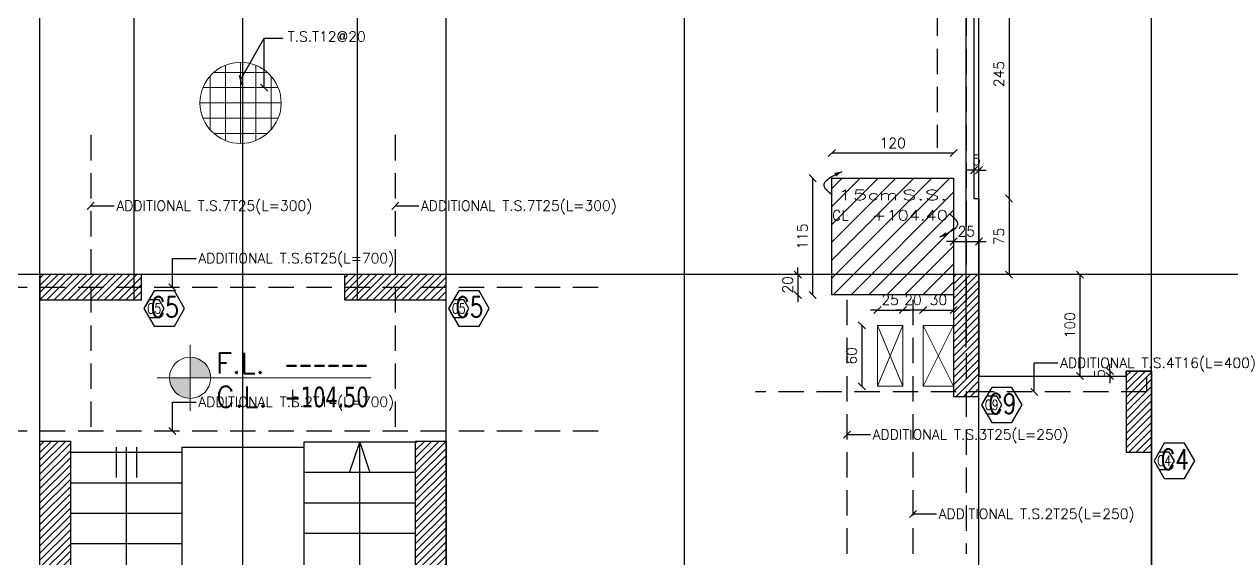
# Model space of a CAD drawing. Header units: inches. Extents: x -48 to 777, y -156 to 510.
# Drawn here: x 332.02 to 343.92, y 244.76 to 250.03 of the extents above; entities that cross this region are included whole.
import ezdxf
from ezdxf.enums import TextEntityAlignment as Align

# ---------------------------------------------------------------- set-up
doc = ezdxf.new("R2010")
doc.units = ezdxf.units.IN
doc.header["$MEASUREMENT"] = 0
doc.linetypes.add('HIDDEN', pattern=[0.375, 0.25, -0.125])
doc.linetypes.add('NUHA', pattern=[1.45, 0.75, -0.25, 0.2, -0.25])
doc.layers.get('Defpoints').update_dxf_attribs({"lineweight": 5})
for name, color, linetype, lineweight in [('A-SIGNS1', 20, 'Continuous', 15), ('A-SIGNS2', 30, 'Continuous', 15), ('str-shaft', 1, 'Continuous', 5)]:
    doc.layers.add(name, color=color, linetype=linetype, lineweight=lineweight)
for name, color, linetype in [('Str-Axes', 8, 'Continuous'), ('str-basement1-slab', 5, 'Continuous'), ('str-col-hatch', 8, 'Continuous'), ('str-COL-TAG-100', 1, 'Continuous'), ('str-COL-TAG-50', 7, 'Continuous'), ('str-columns', 3, 'Continuous'), ('str-slab-bottom-reinf.', 1, 'Continuous'), ('str-slab-top', 1, 'Continuous'), ('str-stairs', 2, 'Continuous'), ('str-sunken-slabs', 5, 'Continuous'), ('str-walls', 5, 'Continuous')]:
    doc.layers.add(name, color=color, linetype=linetype)
doc.styles.add('ROMAN', font='ROMANS.SHX')
doc.styles.add('ROMAND', font='verdana.ttf')
doc.styles.add('ROMANS', font='romans__.ttf', dxfattribs={"height": 0.14})
doc.dimstyles.new('structure', dxfattribs={"dimtxt": 0.1, "dimasz": 0.07, "dimexe": 0.18, "dimexo": 1, "dimgap": 0.05, "dimtad": 1, "dimdec": 1, "dimlfac": 100, "dimrnd": 0.5, "dimdsep": 46, "dimtxsty": 'ROMAN', "dimblk1": 'OBLIQUE', "dimblk2": 'OBLIQUE', "dimsah": 1, "dimcen": 0.009, "dimse1": 1, "dimse2": 1, "dimclrd": 4, "dimclre": 9, "dimclrt": 1, "dimadec": 0, "dimazin": 0, "dimtfac": 0.066667, "dimtdec": 1, "dimtix": 1, "dimtmove": 2, "dimatfit": 3, "dimldrblk": 'OBLIQUE', "dimfxl": 0.18, "dimtolj": 1, "dimarcsym": 0})

# ---------------------------------------------------------------- blocks, each defined once
blk = doc.blocks.new('GXFHGCGFCD')
at = {"layer": 'A-SIGNS1', "linetype": 'NUHA'}
h = blk.add_hatch(color=256, dxfattribs=at)
h.paths.add_polyline_path([(90.3819, 61.3301), (90.3819, 61.1701), (90.5419, 61.1701, 0.414214)])
h.paths.add_polyline_path([(90.3819, 61.1701), (90.2219, 61.1701, 0.414214), (90.3819, 61.0101)])
at = {"layer": 'A-SIGNS1'}
for p, q in [((90.3819, 60.9141), (90.3819, 61.4261)), ((90.1259, 61.1701), (91.7898, 61.1701))]:
    blk.add_line(p, q, dxfattribs=at)
blk.add_circle((90.3819, 61.1701), 0.16, dxfattribs=at)
blk = doc.blocks.new('DGXFHXFGDFD')
at = {"layer": 'A-SIGNS1'}
blk.add_blockref('GXFHGCGFCD', (0, 0), dxfattribs=at)
at = {"layer": 'A-SIGNS2', "linetype": 'NUHA', "style": 'ROMANS'}
for s, p in [('F.L.', (90.5835, 61.2031)), ('C.L.', (90.5835, 60.9413))]:
    blk.add_text(s, height=0.16, dxfattribs=at).set_placement(p)
at = {"layer": 'A-SIGNS2', "style": 'ROMANS', "width": 0.910135, "flags": 4}
for tag, p, p2 in [('NIV.FINI', (91.1159, 61.2031), (91.7898, 61.2031)), ('NIV.BETON', (91.1159, 60.9413), (91.7898, 60.9413))]:
    blk.add_attdef(tag, text='', height=0.16, dxfattribs=at).set_placement(p, p2, align=Align.FIT)
blk = doc.blocks.new('tags')
at = {"layer": 'str-COL-TAG-100', "color": 2}
blk.add_lwpolyline([(0.125, -0.262), (0.325, -0.262), (0.425, -0.088), (0.325, 0.085), (0.125, 0.085), (0.025, -0.088)], close=True, dxfattribs=at)
at = {"layer": 'str-COL-TAG-50', "color": 2}
blk.add_lwpolyline([(0.075, -0.175), (0.175, -0.175), (0.225, -0.088), (0.175, -0.002), (0.075, -0.002), (0.025, -0.088)], close=True, dxfattribs=at)
at = {"layer": 'str-COL-TAG-100', "color": 1, "style": 'ROMANS', "width": 0.699426}
blk.add_attdef('NUMBER', text='', height=0.2, dxfattribs=at).set_placement((0.092, -0.174), (0.368, -0.174), align=Align.FIT)
at = {"layer": 'str-COL-TAG-50', "color": 1, "style": 'ROMANS', "width": 0.697102}
blk.add_attdef('NUMBER', text='', height=0.1, dxfattribs=at).set_placement((0.056, -0.138), (0.194, -0.138), align=Align.FIT)
blk = doc.blocks.new('_Oblique')
at = {"color": 0, "linetype": 'ByBlock', "lineweight": -2}
blk.add_line((-0.5, -0.5), (0.5, 0.5), dxfattribs=at)
blk = doc.blocks.new('*D1650')
at = {"layer": 'Defpoints', "color": 0, "transparency": 16777216}
for p in [(340.677, 247.209), (340.427, 247.058), (340.677, 247.058)]:
    blk.add_point(p, dxfattribs=at)
at = {"layer": 'str-shaft', "color": 4, "lineweight": -2, "transparency": 16777216}
for p, q in [((340.427, 247.209), (340.357, 247.209)), ((340.427, 247.209), (340.677, 247.209)), ((340.677, 247.209), (340.747, 247.209))]:
    blk.add_line(p, q, dxfattribs=at)
at = {"layer": 'str-shaft', "color": 4, "lineweight": -2, "transparency": 16777216, "xscale": 0.07, "yscale": 0.07, "zscale": 0.07}
blk.add_blockref('_Oblique', (340.427, 247.209), dxfattribs=at)
at = {"layer": 'str-shaft', "color": 4, "lineweight": -2, "transparency": 16777216, "xscale": 0.07, "yscale": 0.07, "zscale": 0.07, "rotation": 180}
blk.add_blockref('_Oblique', (340.677, 247.209), dxfattribs=at)
at = {"layer": 'str-shaft', "color": 1, "transparency": 16777216, "insert": (340.552, 247.309), "char_height": 0.1, "attachment_point": 5, "style": 'ROMAN'}
blk.add_mtext('\\A1;25', dxfattribs=at)
blk = doc.blocks.new('*D1651')
at = {"layer": 'Defpoints', "color": 0, "transparency": 16777216}
for p in [(340.677, 247.209), (340.677, 247.058), (340.877, 247.058)]:
    blk.add_point(p, dxfattribs=at)
at = {"layer": 'str-shaft', "color": 4, "lineweight": -2, "transparency": 16777216}
for p, q in [((340.677, 247.209), (340.607, 247.209)), ((340.877, 247.209), (340.677, 247.209)), ((340.877, 247.209), (340.947, 247.209))]:
    blk.add_line(p, q, dxfattribs=at)
at = {"layer": 'str-shaft', "color": 4, "lineweight": -2, "transparency": 16777216, "xscale": 0.07, "yscale": 0.07, "zscale": 0.07}
for p, rotation in [((340.677, 247.209), 359.9999999999918), ((340.877, 247.209), 179.9999999999919)]:
    blk.add_blockref('_Oblique', p, dxfattribs=dict(at, rotation=rotation))
at = {"layer": 'str-shaft', "color": 1, "transparency": 16777216, "insert": (340.777, 247.309), "char_height": 0.1, "attachment_point": 5, "style": 'ROMAN'}
blk.add_mtext('\\A1;20', dxfattribs=at)
blk = doc.blocks.new('*D1652')
at = {"layer": 'Defpoints', "color": 0, "transparency": 16777216}
for p in [(341.177, 247.209), (340.877, 247.058), (341.177, 247.058)]:
    blk.add_point(p, dxfattribs=at)
at = {"layer": 'str-shaft', "color": 4, "lineweight": -2, "transparency": 16777216}
blk.add_line((340.877, 247.209), (341.177, 247.209), dxfattribs=at)
at = {"layer": 'str-shaft', "color": 4, "lineweight": -2, "transparency": 16777216, "xscale": 0.07, "yscale": 0.07, "zscale": 0.07, "rotation": 180}
blk.add_blockref('_Oblique', (340.877, 247.209), dxfattribs=at)
at = {"layer": 'str-shaft', "color": 4, "lineweight": -2, "transparency": 16777216, "xscale": 0.07, "yscale": 0.07, "zscale": 0.07}
blk.add_blockref('_Oblique', (341.177, 247.209), dxfattribs=at)
at = {"layer": 'str-shaft', "color": 1, "transparency": 16777216, "insert": (341.027, 247.309), "char_height": 0.1, "attachment_point": 5, "style": 'ROMAN'}
blk.add_mtext('\\A1;30', dxfattribs=at)
blk = doc.blocks.new('*D1653')
at = {"layer": 'Defpoints', "color": 0, "transparency": 16777216}
for p in [(340.427, 247.058), (340.273, 246.458), (340.427, 246.458)]:
    blk.add_point(p, dxfattribs=at)
at = {"layer": 'str-shaft', "color": 4, "lineweight": -2, "transparency": 16777216}
blk.add_line((340.273, 247.058), (340.273, 246.458), dxfattribs=at)
at = {"layer": 'str-shaft', "color": 4, "lineweight": -2, "transparency": 16777216, "xscale": 0.07, "yscale": 0.07, "zscale": 0.07}
for p, rotation in [((340.273, 247.058), 90), ((340.273, 246.458), 270)]:
    blk.add_blockref('_Oblique', p, dxfattribs=dict(at, rotation=rotation))
at = {"layer": 'str-shaft', "color": 1, "transparency": 16777216, "insert": (340.173, 246.758), "char_height": 0.1, "attachment_point": 5, "rotation": 90, "style": 'ROMAN'}
blk.add_mtext('\\A1;60', dxfattribs=at)
blk = doc.blocks.new('*D1794')
at = {"layer": 'Defpoints', "color": 0, "transparency": 16777216}
for p in [(342.716, 246.559), (342.877, 246.609), (342.877, 246.559)]:
    blk.add_point(p, dxfattribs=at)
at = {"layer": 'str-sunken-slabs', "color": 4, "lineweight": -2, "transparency": 16777216}
for p, q in [((342.716, 246.609), (342.716, 246.679)), ((342.716, 246.609), (342.716, 246.559)), ((342.716, 246.559), (342.716, 246.489))]:
    blk.add_line(p, q, dxfattribs=at)
at = {"layer": 'str-sunken-slabs', "color": 4, "lineweight": -2, "transparency": 16777216, "xscale": 0.07, "yscale": 0.07, "zscale": 0.07}
for p, rotation in [((342.716, 246.609), 270), ((342.716, 246.559), 90)]:
    blk.add_blockref('_Oblique', p, dxfattribs=dict(at, rotation=rotation))
at = {"layer": 'str-sunken-slabs', "color": 1, "transparency": 16777216, "insert": (342.616, 246.584), "char_height": 0.1, "attachment_point": 5, "rotation": 90, "style": 'ROMAN'}
blk.add_mtext('\\A1;5', dxfattribs=at)
blk = doc.blocks.new('*D1795')
at = {"layer": 'Defpoints', "color": 0, "transparency": 16777216}
for p in [(342.422, 247.558), (342.422, 247.558), (342.422, 246.559)]:
    blk.add_point(p, dxfattribs=at)
at = {"layer": 'str-sunken-slabs', "color": 4, "lineweight": -2, "transparency": 16777216}
blk.add_line((342.422, 246.559), (342.422, 247.558), dxfattribs=at)
at = {"layer": 'str-sunken-slabs', "color": 4, "lineweight": -2, "transparency": 16777216, "xscale": 0.07, "yscale": 0.07, "zscale": 0.07}
for p, rotation in [((342.422, 247.558), 90), ((342.422, 246.559), 270)]:
    blk.add_blockref('_Oblique', p, dxfattribs=dict(at, rotation=rotation))
at = {"layer": 'str-sunken-slabs', "color": 1, "transparency": 16777216, "insert": (342.322, 247.059), "char_height": 0.1, "attachment_point": 5, "rotation": 90, "style": 'ROMAN'}
blk.add_mtext('\\A1;100', dxfattribs=at)
blk = doc.blocks.new('*D2037')
at = {"layer": 'Defpoints', "color": 0, "transparency": 16777216}
for p in [(339.977, 248.755), (339.977, 248.508), (341.177, 248.508)]:
    blk.add_point(p, dxfattribs=at)
at = {"layer": 'str-sunken-slabs', "color": 4, "lineweight": -2, "transparency": 16777216}
blk.add_line((341.177, 248.755), (339.977, 248.755), dxfattribs=at)
at = {"layer": 'str-sunken-slabs', "color": 4, "lineweight": -2, "transparency": 16777216, "xscale": 0.07, "yscale": 0.07, "zscale": 0.07, "rotation": 180}
blk.add_blockref('_Oblique', (339.977, 248.755), dxfattribs=at)
at = {"layer": 'str-sunken-slabs', "color": 4, "lineweight": -2, "transparency": 16777216, "xscale": 0.07, "yscale": 0.07, "zscale": 0.07}
blk.add_blockref('_Oblique', (341.177, 248.755), dxfattribs=at)
at = {"layer": 'str-sunken-slabs', "color": 1, "transparency": 16777216, "insert": (340.577, 248.855), "char_height": 0.1, "attachment_point": 5, "style": 'ROMAN'}
blk.add_mtext('\\A1;120', dxfattribs=at)
blk = doc.blocks.new('*D2038')
at = {"layer": 'Defpoints', "color": 0, "transparency": 16777216}
for p in [(339.977, 248.508), (339.788, 247.358), (339.977, 247.358)]:
    blk.add_point(p, dxfattribs=at)
at = {"layer": 'str-sunken-slabs', "color": 4, "lineweight": -2, "transparency": 16777216}
blk.add_line((339.788, 248.508), (339.788, 247.358), dxfattribs=at)
at = {"layer": 'str-sunken-slabs', "color": 4, "lineweight": -2, "transparency": 16777216, "xscale": 0.07, "yscale": 0.07, "zscale": 0.07}
for p, rotation in [((339.788, 248.508), 90), ((339.788, 247.358), 270)]:
    blk.add_blockref('_Oblique', p, dxfattribs=dict(at, rotation=rotation))
at = {"layer": 'str-sunken-slabs', "color": 1, "transparency": 16777216, "insert": (339.688, 247.933), "char_height": 0.1, "attachment_point": 5, "rotation": 90, "style": 'ROMAN'}
blk.add_mtext('\\A1;115', dxfattribs=at)
blk = doc.blocks.new('*D2039')
at = {"layer": 'Defpoints', "color": 0, "transparency": 16777216}
for p in [(339.977, 247.558), (339.642, 247.358), (339.977, 247.358)]:
    blk.add_point(p, dxfattribs=at)
at = {"layer": 'str-sunken-slabs', "color": 4, "lineweight": -2, "transparency": 16777216}
for p, q in [((339.642, 247.558), (339.642, 247.628)), ((339.642, 247.558), (339.642, 247.358)), ((339.642, 247.358), (339.642, 247.288))]:
    blk.add_line(p, q, dxfattribs=at)
at = {"layer": 'str-sunken-slabs', "color": 4, "lineweight": -2, "transparency": 16777216, "xscale": 0.07, "yscale": 0.07, "zscale": 0.07}
for p, rotation in [((339.642, 247.558), 270), ((339.642, 247.358), 90)]:
    blk.add_blockref('_Oblique', p, dxfattribs=dict(at, rotation=rotation))
at = {"layer": 'str-sunken-slabs', "color": 1, "transparency": 16777216, "insert": (339.542, 247.458), "char_height": 0.1, "attachment_point": 5, "rotation": 90, "style": 'ROMAN'}
blk.add_mtext('\\A1;20', dxfattribs=at)
blk = doc.blocks.new('*D2040')
at = {"layer": 'Defpoints', "color": 0, "transparency": 16777216}
for p in [(341.177, 247.884), (341.427, 247.884), (341.427, 247.884)]:
    blk.add_point(p, dxfattribs=at)
at = {"layer": 'str-sunken-slabs', "color": 4, "lineweight": -2, "transparency": 16777216}
for p, q in [((341.177, 247.884), (341.107, 247.884)), ((341.177, 247.884), (341.427, 247.884)), ((341.427, 247.884), (341.497, 247.884))]:
    blk.add_line(p, q, dxfattribs=at)
at = {"layer": 'str-sunken-slabs', "color": 4, "lineweight": -2, "transparency": 16777216, "xscale": 0.07, "yscale": 0.07, "zscale": 0.07}
blk.add_blockref('_Oblique', (341.177, 247.884), dxfattribs=at)
at = {"layer": 'str-sunken-slabs', "color": 4, "lineweight": -2, "transparency": 16777216, "xscale": 0.07, "yscale": 0.07, "zscale": 0.07, "rotation": 180}
blk.add_blockref('_Oblique', (341.427, 247.884), dxfattribs=at)
at = {"layer": 'str-sunken-slabs', "color": 1, "transparency": 16777216, "insert": (341.302, 247.984), "char_height": 0.1, "attachment_point": 5, "style": 'ROMAN'}
blk.add_mtext('\\A1;25', dxfattribs=at)
blk = doc.blocks.new('*D2041')
at = {"layer": 'Defpoints', "color": 0, "transparency": 16777216}
for p in [(341.427, 248.308), (341.427, 247.558), (341.723, 247.558)]:
    blk.add_point(p, dxfattribs=at)
at = {"layer": 'str-sunken-slabs', "color": 4, "lineweight": -2, "transparency": 16777216}
blk.add_line((341.723, 248.308), (341.723, 247.558), dxfattribs=at)
at = {"layer": 'str-sunken-slabs', "color": 4, "lineweight": -2, "transparency": 16777216, "xscale": 0.07, "yscale": 0.07, "zscale": 0.07}
for p, rotation in [((341.723, 248.308), 90), ((341.723, 247.558), 270)]:
    blk.add_blockref('_Oblique', p, dxfattribs=dict(at, rotation=rotation))
at = {"layer": 'str-sunken-slabs', "color": 1, "transparency": 16777216, "insert": (341.623, 247.933), "char_height": 0.1, "attachment_point": 5, "rotation": 90, "style": 'ROMAN'}
blk.add_mtext('\\A1;75', dxfattribs=at)
blk = doc.blocks.new('*D2042')
at = {"layer": 'Defpoints', "color": 0, "transparency": 16777216}
for p in [(341.377, 248.587), (341.377, 248.308), (341.427, 248.308)]:
    blk.add_point(p, dxfattribs=at)
at = {"layer": 'str-sunken-slabs', "color": 4, "lineweight": -2, "transparency": 16777216}
for p, q in [((341.377, 248.587), (341.307, 248.587)), ((341.427, 248.587), (341.377, 248.587)), ((341.427, 248.587), (341.497, 248.587))]:
    blk.add_line(p, q, dxfattribs=at)
at = {"layer": 'str-sunken-slabs', "color": 4, "lineweight": -2, "transparency": 16777216, "xscale": 0.07, "yscale": 0.07, "zscale": 0.07}
for p, rotation in [((341.377, 248.587), 1.335324077465643e-08), ((341.427, 248.587), 180.0000000133533)]:
    blk.add_blockref('_Oblique', p, dxfattribs=dict(at, rotation=rotation))
at = {"layer": 'str-sunken-slabs', "color": 1, "transparency": 16777216, "insert": (341.402, 248.687), "char_height": 0.1, "attachment_point": 5, "rotation": 0, "style": 'ROMAN'}
blk.add_mtext('\\A1;5', dxfattribs=at)
blk = doc.blocks.new('*D2043')
at = {"layer": 'Defpoints', "color": 0, "transparency": 16777216}
for p in [(341.427, 250.758), (341.427, 248.308), (341.723, 248.308)]:
    blk.add_point(p, dxfattribs=at)
at = {"layer": 'str-sunken-slabs', "color": 4, "lineweight": -2, "transparency": 16777216}
blk.add_line((341.723, 250.758), (341.723, 248.308), dxfattribs=at)
at = {"layer": 'str-sunken-slabs', "color": 4, "lineweight": -2, "transparency": 16777216, "xscale": 0.07, "yscale": 0.07, "zscale": 0.07}
for p, rotation in [((341.723, 250.758), 90), ((341.723, 248.308), 270)]:
    blk.add_blockref('_Oblique', p, dxfattribs=dict(at, rotation=rotation))
at = {"layer": 'str-sunken-slabs', "color": 1, "transparency": 16777216, "insert": (341.623, 249.533), "char_height": 0.1, "attachment_point": 5, "rotation": 90, "style": 'ROMAN'}
blk.add_mtext('\\A1;245', dxfattribs=at)
blk = doc.blocks.new('DALLE-P')
at = {"color": 5}
for points in [[(-4.66, 3.29, 0, 0.4, 0), (-5.35, 2.97, 0.4, 0.4, 0)], [(4.91, -3.19, 0, 0.4, 0), (5.6, -2.87, 0.4, 0.4, 0)]]:
    blk.add_lwpolyline(points, format="xyseb", dxfattribs=at)
for points in [[(-5.65, 0.97), (-6.44, 1.88), (-4.66, 3.29)], [(5.9, -0.87), (6.69, -1.78), (4.91, -3.19)]]:
    blk.add_spline(points, degree=3, dxfattribs=at)
at = {"color": 1, "style": 'ROMANS', "width": 1.302339}
blk.add_text('cm', height=1, dxfattribs=at).set_placement((-2.15, 0.47), (0.85, 0.47), align=Align.FIT)
at = {"color": 1, "style": 'ROMANS'}
blk.add_text('CL', height=1, dxfattribs=at).set_placement((-5.65, -1.53))
for tag, width, p, p2 in [('SLABTHICKNESS', 1.557299, (-5.15, 0.47), (-2.15, 0.47)), ('SLABTYPE', 1.86013, (1.2, 0.47), (5.7, 0.47)), ('CONCRETELEVEL', 1.620528, (-1.75, -1.53), (5.75, -1.53))]:
    blk.add_attdef(tag, text='', height=1, dxfattribs=dict(at, width=width)).set_placement(p, p2, align=Align.FIT)

msp = doc.modelspace()

# ---------------------------------------------------------------- hatches: boundary and pattern name
at = {"layer": 'str-col-hatch'}
h = msp.add_hatch(dxfattribs=at)
h.set_pattern_fill('ANSI31', color=256, scale=0.4)
h.set_pattern_definition([(45, (-363.20302, 196.5992), (-0.035355339, 0.035355339), [])])
h.paths.add_polyline_path([(332.17678, 247.55845), (332.17678, 247.30845), (333.17678, 247.30845), (333.17678, 247.55845)])
h = msp.add_hatch(dxfattribs=at)
h.set_pattern_fill('ANSI31', color=256, scale=0.4)
h.set_pattern_definition([(45, (-360.20302, 196.5992), (-0.035355339, 0.035355339), [])])
h.paths.add_polyline_path([(335.17678, 247.55845), (335.17678, 247.30845), (336.17678, 247.30845), (336.17678, 247.55845)])
h = msp.add_hatch(dxfattribs=at)
h.set_pattern_fill('ANSI31', color=256, scale=0.4)
h.set_pattern_definition([(45, (-354.953017, 195.6492), (-0.035355339, 0.035355339), [])])
h.paths.add_polyline_path([(341.17678, 247.55845), (341.17678, 246.35845), (341.42678, 246.35845), (341.42678, 247.55845)])
h = msp.add_hatch(dxfattribs=at)
h.set_pattern_fill('ANSI31', color=256, scale=0.4)
h.set_pattern_definition([(45, (-353.25302, 195.099365), (-0.035355339, 0.035355339), [])])
h.paths.add_polyline_path([(342.87678, 246.60861), (342.87678, 245.80861), (343.12678, 245.80861), (343.12678, 246.60861)])
at = {"layer": 'str-sunken-slabs'}
h = msp.add_hatch(dxfattribs=at)
h.set_pattern_fill('ANSI31', color=8)
h.paths.add_polyline_path([(339.97677, 248.50845), (341.17678, 248.50845), (341.17678, 247.35845), (339.97677, 247.35845)])
at = {"layer": 'str-walls'}
h = msp.add_hatch(dxfattribs=at)
h.set_pattern_fill('ANSI31', color=8, scale=0.4)
h.set_pattern_definition([(45, (-264, -1e-08), (-0.035355339, 0.035355339), [])])
h.paths.add_polyline_path([(332.47678, 245.91845), (332.47678, 242.95845), (335.87678, 242.95845), (335.87678, 245.91845), (336.17678, 245.91845), (336.17678, 242.65688), (332.17679, 242.65686), (332.17677, 245.91845)])
h = msp.add_hatch(dxfattribs=at)
h.set_pattern_fill('ANSI31', color=8, scale=0.4)
h.set_pattern_definition([(45, (-264, -1e-08), (-0.035355339, 0.035355339), [])])
h.paths.add_polyline_path([(332.47678, 245.91845), (332.47678, 242.95845), (335.87678, 242.95845), (335.87678, 245.91845), (336.17678, 245.91845), (336.17678, 242.65688), (332.17679, 242.65686), (332.17677, 245.91845)])

# ---------------------------------------------------------------- linework, layer by layer
at = {"layer": 'Str-Axes', "ltscale": 0.1}
for p, q in [((332.17678, 221.25688), (332.17678, 260.35831)), ((334.17678, 221.25688), (334.17678, 260.35831)), ((336.17678, 221.25688), (336.17678, 260.35831)), ((338.52678, 221.25688), (338.52678, 260.35831)), ((341.42678, 221.25688), (341.42678, 260.35831)), ((343.12678, 221.25688), (343.12678, 260.35831)), ((347.62657, 247.55845), (319.32678, 247.55845))]:
    msp.add_line(p, q, dxfattribs=at)
at = {"layer": 'str-basement1-slab'}
msp.add_lwpolyline([(342.87678, 246.60861), (343.12678, 246.60861), (343.12678, 240.95682), (341.57678, 240.95682)], dxfattribs=at)
at = {"layer": 'str-columns'}
for points in [[(333.17678, 247.30845), (333.17678, 247.55845), (332.17678, 247.55845), (332.17678, 247.30845)], [(336.17678, 247.30845), (336.17678, 247.55845), (335.17678, 247.55845), (335.17678, 247.30845)], [(341.17678, 246.35845), (341.42678, 246.35845), (341.42678, 247.55845), (341.17678, 247.55845)], [(342.87678, 245.80861), (343.12678, 245.80861), (343.12678, 246.60861), (342.87678, 246.60861)]]:
    msp.add_lwpolyline(points, close=True, dxfattribs=at)
at = {"layer": 'str-shaft'}
for p, q in [((340.67678, 247.05844), (340.42678, 246.45845)), ((340.67678, 246.45845), (340.42678, 247.05844)), ((340.87678, 246.45845), (341.17678, 247.05844)), ((341.17678, 246.45845), (340.87678, 247.05844))]:
    msp.add_line(p, q, dxfattribs=at)
for points in [[(340.42678, 246.45845), (340.67678, 246.45845), (340.67678, 247.05844), (340.42678, 247.05844)], [(340.87678, 246.45845), (341.17678, 246.45845), (341.17678, 247.05844), (340.87678, 247.05844)]]:
    msp.add_lwpolyline(points, close=True, dxfattribs=at)
at = {"layer": 'str-slab-bottom-reinf.'}
for p, q in [((333.10454, 247.30845), (333.10454, 254.29731)), ((335.30454, 247.30845), (335.30454, 254.30413)), ((341.29963, 246.84115), (341.29963, 251.84183))]:
    msp.add_line(p, q, dxfattribs=at)
at = {"layer": 'str-slab-top', "lineweight": 0}
for p, q in [((334.00305, 248.87863), (334.00305, 249.62039)), ((334.15305, 248.84945), (334.15305, 249.64957)), ((334.30305, 248.87863), (334.30305, 249.62039)), ((333.85305, 248.98484), (333.85305, 249.51418)), ((334.41772, 249.54951), (333.88838, 249.54951)), ((334.45305, 248.98484), (334.45305, 249.51418)), ((334.52393, 249.39951), (333.78217, 249.39951)), ((334.55311, 249.24951), (333.75298, 249.24951)), ((334.52393, 249.09951), (333.78217, 249.09951)), ((334.41772, 248.94951), (333.88838, 248.94951))]:
    msp.add_line(p, q, dxfattribs=at)
at = {"layer": 'str-slab-top', "linetype": 'HIDDEN'}
for p, q in [((332.67678, 248.93344), (332.67678, 245.93344)), ((335.67678, 248.93344), (335.67678, 245.93344)), ((330.67678, 247.43345), (337.67678, 247.43345)), ((340.12613, 247.30937), (340.12613, 244.80937)), ((340.77678, 247.30937), (340.77678, 244.80937)), ((330.67678, 246.0183), (337.67678, 246.0183))]:
    msp.add_line(p, q, dxfattribs=at)
for points in [[(340.86639, 254.65845), (341.01639, 254.65845), (341.01639, 248.80845)], [(341.1518, 254.65845), (341.3018, 254.65845), (341.3018, 244.80845)], [(343.07678, 246.55286), (343.07678, 246.40286), (339.22678, 246.40286)]]:
    msp.add_lwpolyline(points, dxfattribs=at)
at = {"layer": 'str-slab-top', "lineweight": 0}
msp.add_circle((334.15305, 249.24951), 0.40006, dxfattribs=at)
at = {"layer": 'str-stairs'}
msp.add_line((334.77678, 245.90845), (334.77678, 245.85845), dxfattribs=at)
at = {"layer": 'str-stairs', "color": 8}
for points in [[(333.02678, 245.85845), (333.02678, 243.50845), (335.32678, 243.50845), (335.32678, 245.90845)], [(335.22678, 245.60845), (335.32678, 245.90845), (335.42678, 245.60845)], [(332.92678, 245.85845), (332.92678, 245.55845)], [(333.12678, 245.85845), (333.12678, 245.55845)]]:
    msp.add_lwpolyline(points, dxfattribs=at)
at = {"layer": 'str-stairs'}
for points in [[(335.87678, 245.90845), (334.77678, 245.90845)], [(332.47678, 245.80845), (333.57678, 245.80845)], [(335.87678, 245.60845), (334.77678, 245.60845)], [(332.47678, 245.50845), (333.57678, 245.50845)], [(335.87678, 245.30845), (334.77678, 245.30845)], [(332.47678, 245.20845), (333.57678, 245.20845)], [(335.87678, 245.00845), (334.77678, 245.00845)], [(332.47678, 244.90845), (333.57678, 244.90845)]]:
    msp.add_lwpolyline(points, dxfattribs=at)
msp.add_lwpolyline([(333.57678, 245.85845), (334.77678, 245.85845), (334.77678, 244.05845), (333.57678, 244.05845)], close=True, dxfattribs=at)
at = {"layer": 'str-sunken-slabs'}
msp.add_lwpolyline([(329.82658, 254.05831), (332.92678, 254.05831), (332.92729, 254.05831), (332.92678, 254.33345), (332.92678, 254.33345), (335.42678, 254.33345), (335.42644, 254.05831), (335.42644, 254.05831), (335.42644, 254.05831), (335.42678, 254.05831), (338.52678, 254.05831), (338.52678, 254.70845), (343.07678, 254.70845), (343.0769, 252.20864), (341.42678, 252.20864), (341.42678, 250.75849), (341.37678, 250.75849), (341.37678, 248.30849), (341.42678, 248.30849), (341.42678, 246.55861), (342.87678, 246.55861), (342.87678, 246.60861), (343.12678, 246.60861), (343.12678, 240.95682)], dxfattribs=at)
msp.add_lwpolyline([(339.97677, 248.50845), (341.17678, 248.50845), (341.17678, 247.35845), (339.97677, 247.35845)], close=True, dxfattribs=at)
at = {"layer": 'str-walls'}
msp.add_lwpolyline([(332.47678, 245.91845), (332.47678, 242.95845), (335.87678, 242.95845), (335.87678, 245.91845), (336.17678, 245.91845), (336.17678, 242.65688), (332.17679, 242.65686), (332.17677, 245.91845)], close=True, dxfattribs=at)
msp.add_lwpolyline([(332.47678, 245.91845), (332.47678, 242.95845), (335.87678, 242.95845), (335.87678, 245.91845), (336.17678, 245.91845), (336.17678, 242.65688), (332.17679, 242.65686), (332.17677, 245.91845)], close=True, dxfattribs=at)

# ---------------------------------------------------------------- block references
at = {"layer": 'A-SIGNS1'}
ref = msp.add_blockref('DGXFHXFGDFD', (219.12431, 169.027), dxfattribs=dict(at, xscale=1.267200000000003, yscale=1.267200000000003, zscale=1.267200000000003))
ref.add_attrib('NIV.FINI', '------', dxfattribs={"layer": 'A-SIGNS2', "height": 0.202752, "style": 'ROMAND', "width": 1.089704}).set_placement((334.58633, 246.58362), (335.4143, 246.58362), align=Align.FIT)
ref.add_attrib('NIV.BETON', '+104.50', dxfattribs={"layer": 'A-SIGNS2', "height": 0.202752, "style": 'ROMAND', "width": 0.680836}).set_placement((334.58633, 246.25185), (335.4143, 246.25185), align=Align.FIT)
at = {"layer": 'str-columns'}
ref = msp.add_blockref('tags', (333.17678, 247.31229), dxfattribs=at)
ref.add_attrib('NUMBER', 'C5', dxfattribs={"layer": 'str-COL-TAG-50', "color": 1, "height": 0.1, "style": 'ROMANS', "width": 0.63631}).set_placement((333.23297, 247.17479), (333.37056, 247.17479), align=Align.FIT)
ref.add_attrib('NUMBER', 'C5', dxfattribs={"layer": 'str-COL-TAG-100', "color": 1, "height": 0.2, "style": 'ROMANS', "width": 0.638431}).set_placement((333.26862, 247.13824), (333.54471, 247.13824), align=Align.FIT)
ref = msp.add_blockref('tags', (336.17678, 247.31229), dxfattribs=at)
ref.add_attrib('NUMBER', 'C5', dxfattribs={"layer": 'str-COL-TAG-50', "color": 1, "height": 0.1, "style": 'ROMANS', "width": 0.63631}).set_placement((336.23297, 247.17479), (336.37056, 247.17479), align=Align.FIT)
ref.add_attrib('NUMBER', 'C5', dxfattribs={"layer": 'str-COL-TAG-100', "color": 1, "height": 0.2, "style": 'ROMANS', "width": 0.638431}).set_placement((336.26862, 247.13824), (336.54471, 247.13824), align=Align.FIT)
ref = msp.add_blockref('tags', (341.42678, 246.36229), dxfattribs=at)
ref.add_attrib('NUMBER', 'C9', dxfattribs={"layer": 'str-COL-TAG-50', "color": 1, "height": 0.1, "style": 'ROMANS', "width": 0.63631}).set_placement((341.48297, 246.22479), (341.62056, 246.22479), align=Align.FIT)
ref.add_attrib('NUMBER', 'C9', dxfattribs={"layer": 'str-COL-TAG-100', "color": 1, "height": 0.2, "style": 'ROMANS', "width": 0.638431}).set_placement((341.51862, 246.18824), (341.79471, 246.18824), align=Align.FIT)
ref = msp.add_blockref('tags', (343.12678, 245.81246), dxfattribs=at)
ref.add_attrib('NUMBER', 'C4', dxfattribs={"layer": 'str-COL-TAG-50', "color": 1, "height": 0.1, "style": 'ROMANS', "width": 0.63631}).set_placement((343.18297, 245.67496), (343.32056, 245.67496), align=Align.FIT)
ref.add_attrib('NUMBER', 'C4', dxfattribs={"layer": 'str-COL-TAG-100', "color": 1, "height": 0.2, "style": 'ROMANS', "width": 0.638431}).set_placement((343.21862, 245.6384), (343.49471, 245.6384), align=Align.FIT)
at = {"layer": 'str-sunken-slabs'}
ref = msp.add_blockref('DALLE-P', (340.54537, 248.2448), dxfattribs=dict(at, xscale=0.09999999999990905, yscale=0.09999999999990905, zscale=0.09999999999990905))
ref.add_attrib('CONCRETELEVEL', '+104.40', dxfattribs={"layer": '0', "color": 1, "height": 0.1, "style": 'ROMANS', "width": 1.144246}).set_placement((340.37077, 248.09206), (341.12077, 248.09206), align=Align.FIT)
ref.add_attrib('SLABTHICKNESS', '15', dxfattribs={"layer": '0', "color": 1, "height": 0.1, "style": 'ROMANS', "width": 1.557299}).set_placement((340.03069, 248.29206), (340.33069, 248.29206), align=Align.FIT)
ref.add_attrib('SLABTYPE', 'S.S.', dxfattribs={"layer": '0', "color": 1, "height": 0.1, "style": 'ROMANS', "width": 1.545352}).set_placement((340.66578, 248.29206), (341.11578, 248.29206), align=Align.FIT)

# ---------------------------------------------------------------- texts
at = {"layer": 'str-slab-top', "style": 'ROMAN'}
for s, p in [('T.S.T12@20', (334.61799, 249.85267)), ('ADDITIONAL T.S.7T25(L=300)', (332.93016, 248.18684)), ('ADDITIONAL T.S.7T25(L=300)', (335.93016, 248.18684)), ('ADDITIONAL T.S.6T25(L=700)', (333.7373, 247.66925)), ('ADDITIONAL T.S.4T16(L=400)', (342.22643, 246.63865)), ('ADDITIONAL T.S.2T14(L=700)', (333.7373, 246.2541)), ('ADDITIONAL T.S.3T25(L=250)', (340.37951, 245.93268)), ('ADDITIONAL T.S.2T25(L=250)', (341.03017, 245.15134))]:
    msp.add_text(s, height=0.1, dxfattribs=at).set_placement(p)

# ---------------------------------------------------------------- dimensions: what is measured, and where the dimension line sits
at = {"layer": 'str-shaft'}
for p1, p2, distance, picture, middle in [((340.42678, 247.05844), (340.67678, 247.05844), 0.15092, '*D1650', (340.55178, 247.30937)), ((340.87678, 247.05844), (340.67679, 247.05844), -0.15093, '*D1651', (340.77678, 247.30937)), ((340.87678, 247.05844), (341.17678, 247.05844), 0.15093, '*D1652', (341.02678, 247.30937)), ((340.42678, 247.05844), (340.42678, 246.45845), -0.15386, '*D1653', (340.17292, 246.75845))]:
    dim = msp.add_aligned_dim(p1=p1, p2=p2, distance=distance, dimstyle='structure', override={"dimfxl": 0.04}, dxfattribs=at)
    dim.commit()
    dim.dimension.update_dxf_attribs({"geometry": picture, "text_midpoint": middle})
at = {"layer": 'str-sunken-slabs'}
for p1, p2, distance, picture, middle in [((341.42678, 250.75849), (341.42678, 248.30849), 0.29583, '*D2043', (341.6226, 249.53349)), ((341.17678, 248.50845), (339.97677, 248.50845), -0.24666, '*D2037', (340.57678, 248.85511)), ((341.42678, 248.30849), (341.37678, 248.30849), -0.27859, '*D2042', (341.40178, 248.68708)), ((339.97677, 248.50845), (339.97677, 247.35845), -0.18926, '*D2038', (339.68751, 247.93345)), ((341.42678, 248.30849), (341.42678, 247.55845), 0.29583, '*D2041', (341.6226, 247.93347)), ((341.17678, 247.88427), (341.42678, 247.88427), 0, '*D2040', (341.30178, 247.98427)), ((339.97677, 247.55845), (339.97677, 247.35845), -0.33519, '*D2039', (339.54158, 247.45845)), ((342.42184, 246.55861), (342.42184, 247.55845), 0, '*D1795', (342.32184, 247.05853)), ((342.87678, 246.60861), (342.87678, 246.55861), -0.16096, '*D1794', (342.61582, 246.58361))]:
    dim = msp.add_aligned_dim(p1=p1, p2=p2, distance=distance, dimstyle='structure', override={"dimfxl": 0.04}, dxfattribs=at)
    dim.commit()
    dim.dimension.update_dxf_attribs({"geometry": picture, "text_midpoint": middle})

# ---------------------------------------------------------------- leaders
at = {"layer": 'str-slab-top'}
for points, override in [([(334.15305, 249.47501), (334.38569, 249.88855)], {"dimgap": 0.05, "dimtad": 0}), ([(334.38569, 249.39951), (334.38569, 249.88855), (334.5697, 249.88855)], {"dimgap": 0.05, "dimtad": 0}), ([(332.67678, 248.23596), (332.90771, 248.23596)], {"dimgap": 0.05, "dimtad": 0}), ([(335.67678, 248.23596), (335.90771, 248.23596)], {"dimgap": 0.05, "dimtad": 0}), ([(333.48192, 247.43345), (333.48192, 247.71837), (333.71485, 247.71837)], {"dimgap": 0.05, "dimtad": 0, "dimfxl": 0.04, "dimfxlon": 1}), ([(341.97104, 246.40286), (341.97104, 246.68778), (342.20397, 246.68778)], {"dimgap": 0.05, "dimtad": 0, "dimfxl": 0.04, "dimfxlon": 1}), ([(333.48192, 246.0183), (333.48192, 246.30323), (333.71485, 246.30323)], {"dimgap": 0.05, "dimtad": 0, "dimfxl": 0.04, "dimfxlon": 1}), ([(340.12613, 245.98181), (340.35705, 245.98181)], {"dimgap": 0.05, "dimtad": 0}), ([(340.77678, 245.20046), (341.00771, 245.20046)], {"dimgap": 0.05, "dimtad": 0})]:
    msp.add_leader(points, dimstyle='structure', override=override, dxfattribs=at)

doc.saveas('drawing.dxf')
